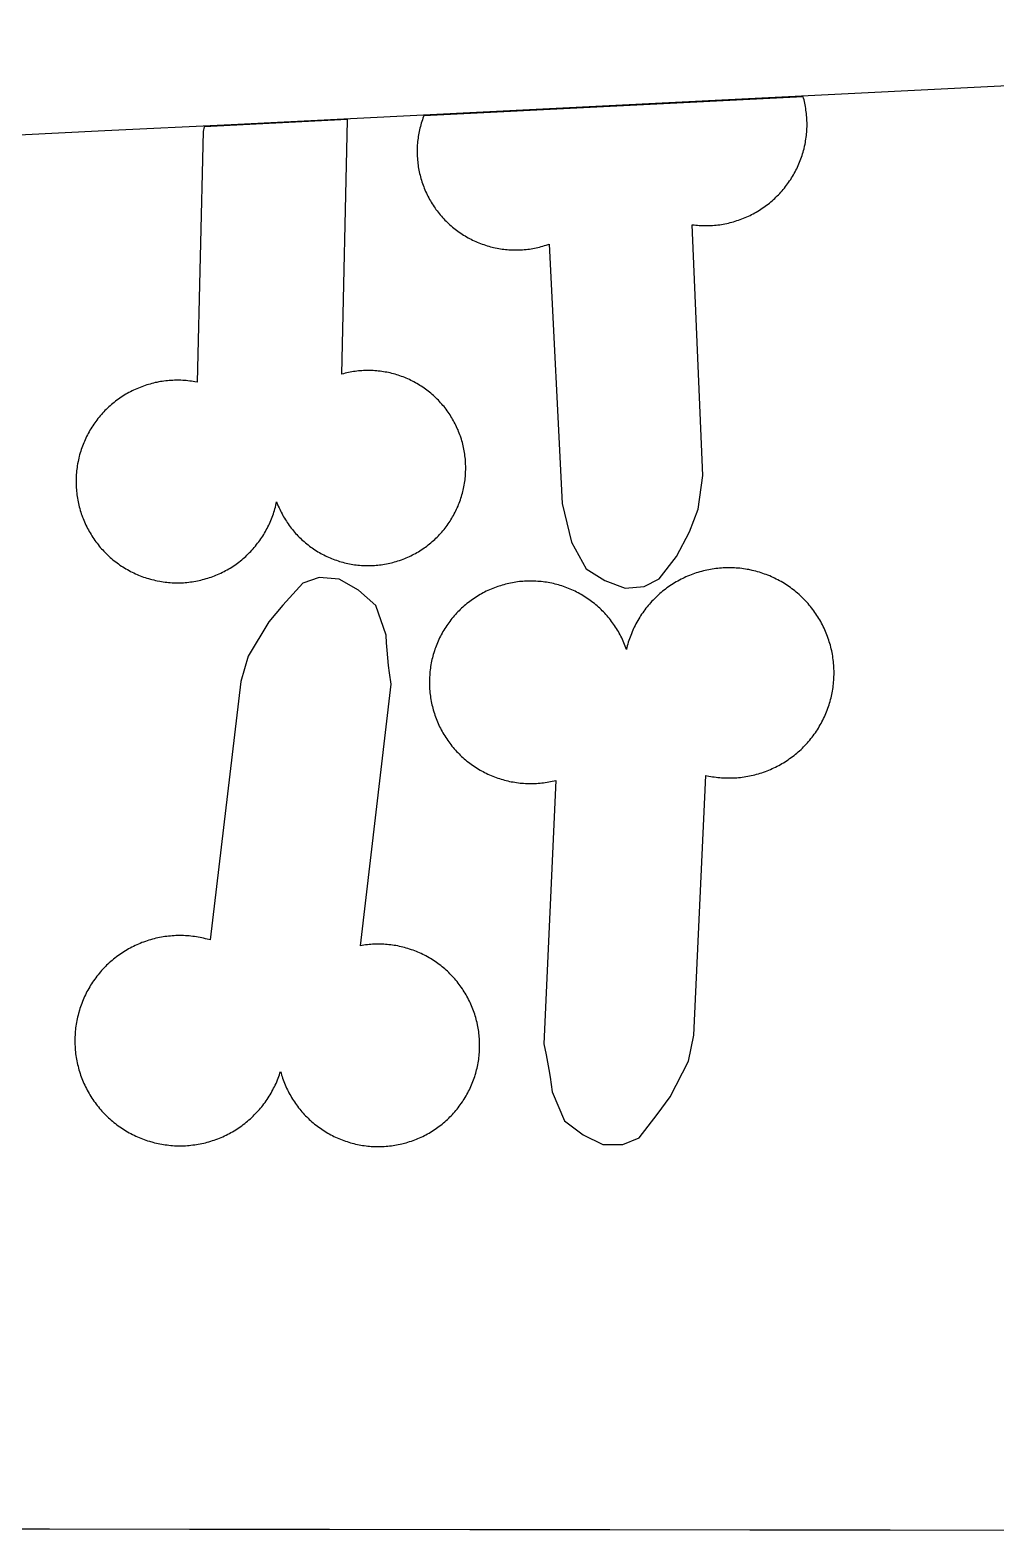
# Model space of a CAD drawing. Extents: x -246 to 246, y -104 to 199.
# Drawn here: x -221.36 to -209.12, y 159.2 to 178.22 of the extents above; entities that cross this region are included whole.
import ezdxf

# ---------------------------------------------------------------- set-up
doc = ezdxf.new("R2010")
doc.units = 0
doc.layers.add('Add_Red', color=1, linetype='Continuous')
doc.layers.add('Outline_Red', color=1, linetype='Continuous')

msp = doc.modelspace()

# ---------------------------------------------------------------- linework, layer by layer
at = {"layer": 'Add_Red'}
for points in [[(-213.576, 171.164), (-213.387, 171.264), (-213.167, 171.544), (-213, 171.86), (-212.891, 172.148), (-212.833, 172.572), (-212.966, 175.752), (-212.944, 175.749), (-212.922, 175.747), (-212.899, 175.745), (-212.877, 175.743), (-212.855, 175.742), (-212.832, 175.741), (-212.798, 175.741), (-212.775, 175.741), (-212.753, 175.742), (-212.73, 175.743), (-212.708, 175.744), (-212.686, 175.746), (-212.663, 175.748), (-212.641, 175.75), (-212.619, 175.753), (-212.597, 175.757), (-212.574, 175.76), (-212.552, 175.764), (-212.53, 175.769), (-212.508, 175.774), (-212.487, 175.779), (-212.465, 175.785), (-212.443, 175.791), (-212.422, 175.797), (-212.4, 175.804), (-212.379, 175.811), (-212.358, 175.818), (-212.337, 175.826), (-212.316, 175.834), (-212.295, 175.843), (-212.275, 175.852), (-212.254, 175.861), (-212.234, 175.871), (-212.214, 175.881), (-212.194, 175.891), (-212.174, 175.902), (-212.155, 175.913), (-212.135, 175.924), (-212.116, 175.936), (-212.097, 175.948), (-212.079, 175.961), (-212.06, 175.973), (-212.042, 175.986), (-212.024, 176), (-212.006, 176.013), (-211.989, 176.027), (-211.971, 176.042), (-211.954, 176.056), (-211.937, 176.071), (-211.921, 176.086), (-211.905, 176.102), (-211.889, 176.117), (-211.873, 176.133), (-211.857, 176.15), (-211.842, 176.166), (-211.827, 176.183), (-211.813, 176.2), (-211.799, 176.217), (-211.785, 176.235), (-211.771, 176.253), (-211.758, 176.271), (-211.745, 176.289), (-211.732, 176.308), (-211.719, 176.326), (-211.707, 176.345), (-211.696, 176.364), (-211.684, 176.384), (-211.673, 176.403), (-211.662, 176.423), (-211.652, 176.443), (-211.642, 176.463), (-211.632, 176.483), (-211.623, 176.504), (-211.614, 176.524), (-211.606, 176.545), (-211.597, 176.566), (-211.59, 176.587), (-211.582, 176.608), (-211.575, 176.629), (-211.568, 176.651), (-211.562, 176.672), (-211.556, 176.694), (-211.55, 176.715), (-211.542, 176.75), (-211.537, 176.772), (-211.533, 176.794), (-211.529, 176.817), (-211.526, 176.839), (-211.523, 176.861), (-211.52, 176.883), (-211.518, 176.906), (-211.516, 176.928), (-211.514, 176.95), (-211.513, 176.973), (-211.512, 176.995), (-211.512, 177.026), (-211.512, 177.049), (-211.513, 177.071), (-211.514, 177.094), (-211.515, 177.116), (-211.517, 177.139), (-211.519, 177.161), (-211.522, 177.183), (-211.525, 177.205), (-211.528, 177.228), (-211.532, 177.25), (-211.536, 177.272), (-211.54, 177.294), (-211.545, 177.316), (-211.55, 177.337), (-211.556, 177.359), (-211.56, 177.374), (-216.37, 177.134), (-216.373, 177.124), (-216.381, 177.103), (-216.388, 177.083), (-216.395, 177.062), (-216.401, 177.041), (-216.407, 177.02), (-216.413, 176.999), (-216.419, 176.978), (-216.424, 176.957), (-216.428, 176.936), (-216.432, 176.914), (-216.436, 176.893), (-216.44, 176.871), (-216.443, 176.85), (-216.446, 176.828), (-216.448, 176.806), (-216.45, 176.785), (-216.452, 176.763), (-216.453, 176.741), (-216.454, 176.719), (-216.454, 176.682), (-216.454, 176.66), (-216.453, 176.638), (-216.453, 176.616), (-216.451, 176.595), (-216.449, 176.573), (-216.447, 176.551), (-216.445, 176.529), (-216.442, 176.508), (-216.439, 176.486), (-216.435, 176.465), (-216.431, 176.443), (-216.427, 176.422), (-216.422, 176.401), (-216.417, 176.379), (-216.412, 176.358), (-216.406, 176.337), (-216.4, 176.316), (-216.393, 176.296), (-216.386, 176.275), (-216.379, 176.254), (-216.371, 176.234), (-216.363, 176.214), (-216.355, 176.193), (-216.346, 176.173), (-216.337, 176.154), (-216.327, 176.132), (-216.317, 176.113), (-216.307, 176.093), (-216.297, 176.074), (-216.286, 176.055), (-216.275, 176.037), (-216.263, 176.018), (-216.252, 176), (-216.24, 175.981), (-216.227, 175.963), (-216.215, 175.946), (-216.202, 175.928), (-216.188, 175.911), (-216.175, 175.894), (-216.161, 175.877), (-216.147, 175.861), (-216.132, 175.844), (-216.117, 175.828), (-216.102, 175.812), (-216.087, 175.797), (-216.071, 175.782), (-216.056, 175.767), (-216.039, 175.752), (-216.023, 175.737), (-216.006, 175.723), (-215.99, 175.709), (-215.973, 175.696), (-215.955, 175.683), (-215.938, 175.67), (-215.92, 175.657), (-215.902, 175.645), (-215.884, 175.633), (-215.865, 175.621), (-215.847, 175.61), (-215.828, 175.599), (-215.809, 175.588), (-215.79, 175.578), (-215.77, 175.568), (-215.751, 175.558), (-215.731, 175.548), (-215.711, 175.539), (-215.691, 175.531), (-215.671, 175.522), (-215.651, 175.515), (-215.63, 175.507), (-215.61, 175.5), (-215.589, 175.493), (-215.568, 175.486), (-215.547, 175.48), (-215.526, 175.474), (-215.505, 175.469), (-215.484, 175.464), (-215.463, 175.459), (-215.441, 175.455), (-215.42, 175.451), (-215.398, 175.447), (-215.377, 175.444), (-215.355, 175.441), (-215.333, 175.439), (-215.312, 175.437), (-215.29, 175.435), (-215.268, 175.434), (-215.246, 175.433), (-215.205, 175.432), (-215.183, 175.432), (-215.161, 175.433), (-215.139, 175.434), (-215.118, 175.435), (-215.096, 175.437), (-215.074, 175.439), (-215.052, 175.442), (-215.031, 175.444), (-215.009, 175.448), (-214.988, 175.451), (-214.966, 175.455), (-214.945, 175.459), (-214.924, 175.464), (-214.902, 175.469), (-214.881, 175.475), (-214.86, 175.481), (-214.839, 175.487), (-214.819, 175.493), (-214.78, 175.507), (-214.78, 175.507), (-214.616, 172.217), (-214.497, 171.728), (-214.312, 171.39), (-214.073, 171.24), (-213.819, 171.145), (-213.576, 171.164)], [(-219.462, 171.213), (-219.439, 171.213), (-219.417, 171.214), (-219.394, 171.216), (-219.372, 171.218), (-219.35, 171.22), (-219.328, 171.223), (-219.305, 171.226), (-219.283, 171.229), (-219.261, 171.233), (-219.239, 171.238), (-219.217, 171.242), (-219.195, 171.247), (-219.174, 171.253), (-219.152, 171.258), (-219.13, 171.265), (-219.109, 171.271), (-219.088, 171.278), (-219.066, 171.285), (-219.045, 171.293), (-219.024, 171.301), (-219.004, 171.309), (-218.983, 171.318), (-218.962, 171.327), (-218.942, 171.336), (-218.922, 171.346), (-218.902, 171.356), (-218.882, 171.367), (-218.863, 171.378), (-218.843, 171.389), (-218.824, 171.4), (-218.805, 171.412), (-218.786, 171.424), (-218.767, 171.437), (-218.749, 171.45), (-218.731, 171.463), (-218.713, 171.476), (-218.695, 171.49), (-218.678, 171.504), (-218.661, 171.519), (-218.644, 171.533), (-218.627, 171.548), (-218.611, 171.564), (-218.595, 171.579), (-218.579, 171.595), (-218.563, 171.611), (-218.548, 171.627), (-218.533, 171.644), (-218.518, 171.661), (-218.504, 171.678), (-218.489, 171.696), (-218.476, 171.713), (-218.462, 171.731), (-218.449, 171.749), (-218.436, 171.768), (-218.423, 171.786), (-218.411, 171.805), (-218.399, 171.824), (-218.388, 171.843), (-218.377, 171.862), (-218.366, 171.882), (-218.355, 171.902), (-218.345, 171.922), (-218.335, 171.942), (-218.325, 171.962), (-218.316, 171.983), (-218.308, 172.003), (-218.299, 172.024), (-218.291, 172.045), (-218.283, 172.066), (-218.276, 172.087), (-218.269, 172.108), (-218.263, 172.13), (-218.256, 172.151), (-218.25, 172.173), (-218.245, 172.195), (-218.24, 172.217), (-218.235, 172.239), (-218.222, 172.204), (-218.214, 172.184), (-218.205, 172.164), (-218.196, 172.144), (-218.187, 172.125), (-218.177, 172.106), (-218.167, 172.086), (-218.157, 172.067), (-218.146, 172.049), (-218.135, 172.03), (-218.124, 172.012), (-218.112, 171.993), (-218.1, 171.975), (-218.088, 171.958), (-218.076, 171.94), (-218.063, 171.923), (-218.05, 171.906), (-218.036, 171.889), (-218.022, 171.872), (-218.008, 171.856), (-217.994, 171.839), (-217.98, 171.824), (-217.965, 171.808), (-217.95, 171.793), (-217.934, 171.777), (-217.918, 171.763), (-217.903, 171.748), (-217.886, 171.734), (-217.87, 171.72), (-217.853, 171.706), (-217.836, 171.692), (-217.819, 171.679), (-217.802, 171.666), (-217.784, 171.654), (-217.767, 171.642), (-217.749, 171.63), (-217.73, 171.618), (-217.712, 171.607), (-217.693, 171.596), (-217.675, 171.585), (-217.656, 171.575), (-217.636, 171.565), (-217.617, 171.555), (-217.598, 171.546), (-217.578, 171.537), (-217.558, 171.529), (-217.538, 171.52), (-217.518, 171.512), (-217.498, 171.505), (-217.478, 171.498), (-217.457, 171.491), (-217.437, 171.484), (-217.416, 171.478), (-217.395, 171.472), (-217.374, 171.467), (-217.353, 171.462), (-217.332, 171.457), (-217.311, 171.453), (-217.29, 171.449), (-217.268, 171.445), (-217.247, 171.442), (-217.226, 171.439), (-217.204, 171.437), (-217.183, 171.435), (-217.161, 171.433), (-217.14, 171.432), (-217.118, 171.431), (-217.096, 171.43), (-217.075, 171.43), (-217.037, 171.431), (-217.016, 171.432), (-216.994, 171.433), (-216.973, 171.434), (-216.951, 171.436), (-216.93, 171.439), (-216.908, 171.441), (-216.887, 171.445), (-216.866, 171.448), (-216.844, 171.452), (-216.823, 171.456), (-216.802, 171.461), (-216.781, 171.466), (-216.76, 171.471), (-216.739, 171.477), (-216.719, 171.483), (-216.698, 171.489), (-216.677, 171.496), (-216.652, 171.505), (-216.632, 171.512), (-216.611, 171.52), (-216.591, 171.529), (-216.572, 171.537), (-216.552, 171.546), (-216.533, 171.555), (-216.513, 171.565), (-216.494, 171.575), (-216.475, 171.585), (-216.456, 171.596), (-216.438, 171.607), (-216.419, 171.618), (-216.401, 171.63), (-216.383, 171.642), (-216.365, 171.654), (-216.348, 171.666), (-216.33, 171.679), (-216.313, 171.692), (-216.296, 171.706), (-216.28, 171.72), (-216.263, 171.734), (-216.247, 171.748), (-216.231, 171.763), (-216.215, 171.777), (-216.2, 171.793), (-216.185, 171.808), (-216.17, 171.824), (-216.156, 171.839), (-216.141, 171.856), (-216.127, 171.872), (-216.113, 171.889), (-216.1, 171.906), (-216.087, 171.923), (-216.074, 171.94), (-216.061, 171.958), (-216.049, 171.975), (-216.037, 171.993), (-216.026, 172.012), (-216.014, 172.03), (-216.004, 172.049), (-215.993, 172.067), (-215.983, 172.086), (-215.973, 172.106), (-215.963, 172.125), (-215.954, 172.144), (-215.945, 172.164), (-215.936, 172.184), (-215.928, 172.204), (-215.92, 172.224), (-215.912, 172.244), (-215.905, 172.264), (-215.898, 172.285), (-215.892, 172.306), (-215.886, 172.326), (-215.88, 172.347), (-215.875, 172.368), (-215.869, 172.389), (-215.865, 172.41), (-215.86, 172.431), (-215.857, 172.452), (-215.853, 172.474), (-215.85, 172.495), (-215.847, 172.516), (-215.845, 172.538), (-215.842, 172.559), (-215.841, 172.581), (-215.839, 172.602), (-215.839, 172.624), (-215.838, 172.646), (-215.838, 172.667), (-215.838, 172.693), (-215.839, 172.715), (-215.84, 172.736), (-215.841, 172.758), (-215.843, 172.779), (-215.845, 172.801), (-215.848, 172.822), (-215.85, 172.844), (-215.854, 172.865), (-215.857, 172.886), (-215.861, 172.907), (-215.866, 172.929), (-215.87, 172.95), (-215.876, 172.971), (-215.881, 172.991), (-215.887, 173.012), (-215.893, 173.033), (-215.905, 173.07), (-215.912, 173.09), (-215.92, 173.111), (-215.928, 173.131), (-215.936, 173.151), (-215.945, 173.17), (-215.954, 173.19), (-215.963, 173.209), (-215.973, 173.229), (-215.983, 173.248), (-215.993, 173.267), (-216.004, 173.286), (-216.014, 173.304), (-216.026, 173.323), (-216.037, 173.341), (-216.049, 173.359), (-216.061, 173.377), (-216.074, 173.394), (-216.087, 173.412), (-216.1, 173.429), (-216.113, 173.446), (-216.127, 173.462), (-216.141, 173.479), (-216.156, 173.495), (-216.17, 173.511), (-216.185, 173.527), (-216.2, 173.542), (-216.215, 173.557), (-216.231, 173.572), (-216.247, 173.587), (-216.263, 173.601), (-216.28, 173.615), (-216.296, 173.629), (-216.313, 173.642), (-216.33, 173.655), (-216.348, 173.668), (-216.365, 173.681), (-216.383, 173.693), (-216.401, 173.705), (-216.419, 173.716), (-216.438, 173.728), (-216.456, 173.739), (-216.475, 173.749), (-216.494, 173.759), (-216.513, 173.769), (-216.533, 173.779), (-216.552, 173.788), (-216.572, 173.797), (-216.591, 173.806), (-216.611, 173.814), (-216.632, 173.822), (-216.652, 173.83), (-216.672, 173.837), (-216.693, 173.844), (-216.713, 173.85), (-216.734, 173.856), (-216.755, 173.862), (-216.776, 173.868), (-216.797, 173.873), (-216.818, 173.877), (-216.839, 173.882), (-216.86, 173.885), (-216.881, 173.889), (-216.903, 173.892), (-216.924, 173.895), (-216.946, 173.897), (-216.967, 173.9), (-216.989, 173.901), (-217.01, 173.903), (-217.032, 173.903), (-217.053, 173.904), (-217.075, 173.904), (-217.111, 173.904), (-217.132, 173.903), (-217.154, 173.902), (-217.175, 173.9), (-217.197, 173.898), (-217.218, 173.896), (-217.24, 173.893), (-217.261, 173.89), (-217.282, 173.887), (-217.304, 173.883), (-217.325, 173.879), (-217.346, 173.874), (-217.367, 173.869), (-217.388, 173.864), (-217.409, 173.858), (-217.336, 177.077), (-217.338, 177.085), (-219.154, 176.994), (-219.165, 176.934), (-219.241, 173.756), (-219.27, 173.761), (-219.292, 173.765), (-219.315, 173.768), (-219.337, 173.771), (-219.359, 173.774), (-219.381, 173.776), (-219.404, 173.778), (-219.426, 173.779), (-219.449, 173.78), (-219.471, 173.78), (-219.493, 173.781), (-219.529, 173.78), (-219.552, 173.779), (-219.574, 173.778), (-219.596, 173.777), (-219.619, 173.775), (-219.641, 173.772), (-219.663, 173.769), (-219.685, 173.766), (-219.708, 173.763), (-219.73, 173.759), (-219.752, 173.754), (-219.773, 173.75), (-219.795, 173.745), (-219.817, 173.739), (-219.839, 173.733), (-219.86, 173.727), (-219.882, 173.721), (-219.903, 173.714), (-219.924, 173.706), (-219.945, 173.699), (-219.966, 173.69), (-219.987, 173.682), (-220.007, 173.673), (-220.028, 173.664), (-220.048, 173.655), (-220.068, 173.645), (-220.088, 173.635), (-220.108, 173.624), (-220.128, 173.613), (-220.147, 173.602), (-220.166, 173.59), (-220.185, 173.578), (-220.204, 173.566), (-220.223, 173.554), (-220.241, 173.541), (-220.259, 173.527), (-220.277, 173.514), (-220.295, 173.5), (-220.312, 173.486), (-220.329, 173.472), (-220.346, 173.457), (-220.363, 173.442), (-220.379, 173.426), (-220.395, 173.411), (-220.411, 173.395), (-220.426, 173.379), (-220.442, 173.362), (-220.457, 173.346), (-220.471, 173.329), (-220.486, 173.312), (-220.5, 173.294), (-220.514, 173.276), (-220.527, 173.259), (-220.54, 173.24), (-220.553, 173.222), (-220.566, 173.203), (-220.578, 173.185), (-220.59, 173.166), (-220.601, 173.146), (-220.612, 173.127), (-220.623, 173.107), (-220.634, 173.087), (-220.644, 173.067), (-220.653, 173.047), (-220.663, 173.027), (-220.672, 173.006), (-220.681, 172.986), (-220.689, 172.965), (-220.697, 172.944), (-220.705, 172.923), (-220.712, 172.902), (-220.719, 172.88), (-220.725, 172.859), (-220.732, 172.837), (-220.737, 172.816), (-220.743, 172.794), (-220.748, 172.772), (-220.752, 172.75), (-220.758, 172.719), (-220.762, 172.697), (-220.765, 172.675), (-220.768, 172.653), (-220.771, 172.631), (-220.773, 172.608), (-220.775, 172.586), (-220.776, 172.564), (-220.777, 172.541), (-220.777, 172.519), (-220.778, 172.496), (-220.777, 172.463), (-220.776, 172.44), (-220.775, 172.418), (-220.774, 172.395), (-220.772, 172.373), (-220.769, 172.351), (-220.767, 172.329), (-220.764, 172.306), (-220.76, 172.284), (-220.756, 172.262), (-220.752, 172.24), (-220.747, 172.218), (-220.742, 172.196), (-220.737, 172.175), (-220.731, 172.153), (-220.725, 172.131), (-220.718, 172.11), (-220.711, 172.089), (-220.704, 172.068), (-220.696, 172.046), (-220.688, 172.026), (-220.68, 172.005), (-220.671, 171.984), (-220.662, 171.964), (-220.652, 171.943), (-220.643, 171.923), (-220.632, 171.903), (-220.622, 171.883), (-220.611, 171.864), (-220.6, 171.844), (-220.588, 171.825), (-220.576, 171.806), (-220.564, 171.787), (-220.552, 171.769), (-220.539, 171.75), (-220.526, 171.732), (-220.512, 171.714), (-220.498, 171.697), (-220.484, 171.679), (-220.47, 171.662), (-220.455, 171.645), (-220.44, 171.629), (-220.425, 171.612), (-220.409, 171.596), (-220.393, 171.58), (-220.377, 171.565), (-220.361, 171.549), (-220.344, 171.534), (-220.327, 171.52), (-220.31, 171.505), (-220.293, 171.491), (-220.275, 171.477), (-220.257, 171.464), (-220.239, 171.451), (-220.221, 171.438), (-220.202, 171.425), (-220.183, 171.413), (-220.164, 171.401), (-220.145, 171.39), (-220.126, 171.379), (-220.106, 171.368), (-220.086, 171.357), (-220.066, 171.347), (-220.046, 171.337), (-220.026, 171.328), (-220.005, 171.319), (-219.985, 171.31), (-219.964, 171.301), (-219.943, 171.293), (-219.922, 171.286), (-219.901, 171.278), (-219.879, 171.272), (-219.858, 171.265), (-219.836, 171.259), (-219.815, 171.253), (-219.793, 171.248), (-219.771, 171.243), (-219.749, 171.238), (-219.716, 171.232), (-219.694, 171.228), (-219.672, 171.225), (-219.65, 171.222), (-219.628, 171.219), (-219.605, 171.217), (-219.583, 171.215), (-219.561, 171.214), (-219.538, 171.213), (-219.516, 171.212), (-219.493, 171.212), (-219.462, 171.213)], [(-213.641, 164.175), (-213.411, 164.47), (-213.246, 164.695), (-213.016, 165.146), (-212.948, 165.475), (-212.793, 168.77), (-212.756, 168.762), (-212.733, 168.758), (-212.71, 168.754), (-212.687, 168.751), (-212.664, 168.748), (-212.641, 168.745), (-212.618, 168.743), (-212.595, 168.741), (-212.572, 168.74), (-212.548, 168.739), (-212.525, 168.738), (-212.502, 168.738), (-212.472, 168.738), (-212.449, 168.739), (-212.426, 168.74), (-212.402, 168.741), (-212.379, 168.743), (-212.356, 168.746), (-212.333, 168.748), (-212.31, 168.752), (-212.287, 168.755), (-212.264, 168.759), (-212.241, 168.763), (-212.218, 168.768), (-212.196, 168.773), (-212.173, 168.779), (-212.151, 168.785), (-212.128, 168.791), (-212.106, 168.798), (-212.084, 168.805), (-212.062, 168.812), (-212.04, 168.82), (-212.018, 168.829), (-211.997, 168.837), (-211.975, 168.846), (-211.954, 168.856), (-211.933, 168.865), (-211.912, 168.875), (-211.891, 168.886), (-211.87, 168.897), (-211.85, 168.908), (-211.83, 168.92), (-211.81, 168.931), (-211.79, 168.944), (-211.771, 168.956), (-211.751, 168.969), (-211.732, 168.983), (-211.713, 168.996), (-211.695, 169.01), (-211.676, 169.024), (-211.658, 169.039), (-211.64, 169.054), (-211.623, 169.069), (-211.605, 169.084), (-211.588, 169.1), (-211.571, 169.116), (-211.555, 169.133), (-211.539, 169.149), (-211.523, 169.166), (-211.507, 169.184), (-211.492, 169.201), (-211.477, 169.219), (-211.462, 169.237), (-211.448, 169.255), (-211.434, 169.274), (-211.42, 169.292), (-211.406, 169.311), (-211.393, 169.331), (-211.381, 169.35), (-211.368, 169.37), (-211.356, 169.39), (-211.344, 169.41), (-211.333, 169.43), (-211.322, 169.451), (-211.311, 169.471), (-211.301, 169.492), (-211.291, 169.513), (-211.282, 169.534), (-211.273, 169.556), (-211.264, 169.577), (-211.255, 169.599), (-211.247, 169.621), (-211.24, 169.643), (-211.232, 169.665), (-211.226, 169.687), (-211.219, 169.709), (-211.213, 169.732), (-211.207, 169.754), (-211.202, 169.777), (-211.194, 169.816), (-211.189, 169.839), (-211.186, 169.862), (-211.182, 169.885), (-211.179, 169.908), (-211.176, 169.931), (-211.174, 169.954), (-211.172, 169.977), (-211.171, 170.001), (-211.17, 170.024), (-211.169, 170.047), (-211.169, 170.07), (-211.169, 170.098), (-211.17, 170.121), (-211.171, 170.145), (-211.173, 170.168), (-211.175, 170.191), (-211.177, 170.214), (-211.18, 170.237), (-211.183, 170.26), (-211.186, 170.283), (-211.19, 170.306), (-211.195, 170.329), (-211.199, 170.352), (-211.204, 170.374), (-211.21, 170.397), (-211.216, 170.42), (-211.222, 170.442), (-211.229, 170.464), (-211.236, 170.486), (-211.243, 170.508), (-211.251, 170.53), (-211.259, 170.552), (-211.268, 170.574), (-211.277, 170.595), (-211.286, 170.616), (-211.296, 170.638), (-211.306, 170.659), (-211.316, 170.679), (-211.327, 170.7), (-211.338, 170.72), (-211.35, 170.741), (-211.362, 170.761), (-211.374, 170.78), (-211.387, 170.8), (-211.399, 170.819), (-211.413, 170.838), (-211.426, 170.857), (-211.44, 170.876), (-211.454, 170.894), (-211.469, 170.912), (-211.484, 170.93), (-211.499, 170.948), (-211.514, 170.965), (-211.53, 170.982), (-211.546, 170.999), (-211.563, 171.016), (-211.579, 171.032), (-211.596, 171.048), (-211.613, 171.064), (-211.631, 171.079), (-211.649, 171.094), (-211.667, 171.109), (-211.685, 171.123), (-211.703, 171.137), (-211.722, 171.151), (-211.741, 171.165), (-211.76, 171.178), (-211.78, 171.19), (-211.799, 171.203), (-211.819, 171.215), (-211.839, 171.227), (-211.86, 171.238), (-211.88, 171.249), (-211.901, 171.26), (-211.922, 171.27), (-211.943, 171.28), (-211.964, 171.29), (-211.985, 171.299), (-212.007, 171.308), (-212.028, 171.316), (-212.05, 171.324), (-212.072, 171.332), (-212.094, 171.339), (-212.116, 171.346), (-212.139, 171.353), (-212.161, 171.359), (-212.184, 171.364), (-212.206, 171.37), (-212.248, 171.379), (-212.27, 171.383), (-212.293, 171.387), (-212.316, 171.39), (-212.339, 171.393), (-212.363, 171.396), (-212.386, 171.398), (-212.409, 171.4), (-212.432, 171.401), (-212.455, 171.402), (-212.479, 171.403), (-212.502, 171.403), (-212.527, 171.403), (-212.551, 171.402), (-212.574, 171.401), (-212.597, 171.4), (-212.62, 171.398), (-212.643, 171.395), (-212.667, 171.393), (-212.69, 171.39), (-212.713, 171.386), (-212.736, 171.382), (-212.758, 171.378), (-212.781, 171.373), (-212.804, 171.368), (-212.826, 171.363), (-212.849, 171.357), (-212.871, 171.351), (-212.894, 171.344), (-212.916, 171.337), (-212.938, 171.33), (-212.96, 171.322), (-212.982, 171.314), (-213.003, 171.305), (-213.025, 171.296), (-213.046, 171.287), (-213.067, 171.277), (-213.088, 171.267), (-213.109, 171.257), (-213.13, 171.246), (-213.15, 171.235), (-213.17, 171.223), (-213.19, 171.211), (-213.21, 171.199), (-213.23, 171.187), (-213.249, 171.174), (-213.268, 171.161), (-213.287, 171.147), (-213.306, 171.133), (-213.324, 171.119), (-213.342, 171.105), (-213.36, 171.09), (-213.378, 171.075), (-213.395, 171.059), (-213.412, 171.043), (-213.429, 171.027), (-213.446, 171.011), (-213.462, 170.994), (-213.478, 170.978), (-213.494, 170.96), (-213.509, 170.943), (-213.524, 170.925), (-213.539, 170.907), (-213.553, 170.889), (-213.568, 170.871), (-213.581, 170.852), (-213.595, 170.833), (-213.608, 170.814), (-213.621, 170.794), (-213.633, 170.775), (-213.645, 170.755), (-213.657, 170.735), (-213.669, 170.714), (-213.68, 170.694), (-213.69, 170.673), (-213.701, 170.652), (-213.711, 170.631), (-213.72, 170.61), (-213.729, 170.589), (-213.738, 170.567), (-213.747, 170.546), (-213.755, 170.524), (-213.763, 170.502), (-213.77, 170.48), (-213.777, 170.458), (-213.784, 170.435), (-213.79, 170.413), (-213.795, 170.391), (-213.801, 170.368), (-213.809, 170.39), (-213.817, 170.411), (-213.825, 170.432), (-213.833, 170.452), (-213.842, 170.473), (-213.852, 170.493), (-213.861, 170.514), (-213.871, 170.534), (-213.882, 170.554), (-213.892, 170.573), (-213.903, 170.593), (-213.915, 170.612), (-213.926, 170.631), (-213.938, 170.65), (-213.951, 170.669), (-213.963, 170.687), (-213.976, 170.705), (-213.99, 170.723), (-214.003, 170.741), (-214.017, 170.759), (-214.032, 170.776), (-214.046, 170.793), (-214.061, 170.81), (-214.076, 170.826), (-214.092, 170.843), (-214.107, 170.859), (-214.123, 170.874), (-214.139, 170.89), (-214.156, 170.905), (-214.173, 170.92), (-214.19, 170.934), (-214.207, 170.948), (-214.225, 170.962), (-214.242, 170.976), (-214.26, 170.989), (-214.279, 171.002), (-214.297, 171.015), (-214.316, 171.027), (-214.335, 171.04), (-214.354, 171.051), (-214.373, 171.063), (-214.393, 171.074), (-214.412, 171.084), (-214.432, 171.095), (-214.452, 171.105), (-214.472, 171.114), (-214.493, 171.124), (-214.513, 171.133), (-214.534, 171.141), (-214.555, 171.149), (-214.576, 171.157), (-214.597, 171.165), (-214.618, 171.172), (-214.64, 171.178), (-214.661, 171.185), (-214.683, 171.191), (-214.704, 171.196), (-214.726, 171.202), (-214.748, 171.207), (-214.77, 171.211), (-214.792, 171.215), (-214.814, 171.219), (-214.836, 171.222), (-214.858, 171.225), (-214.881, 171.228), (-214.903, 171.23), (-214.925, 171.231), (-214.948, 171.233), (-214.97, 171.234), (-214.993, 171.234), (-215.015, 171.235), (-215.047, 171.234), (-215.069, 171.233), (-215.091, 171.232), (-215.114, 171.231), (-215.136, 171.229), (-215.158, 171.227), (-215.181, 171.224), (-215.203, 171.221), (-215.225, 171.217), (-215.247, 171.213), (-215.269, 171.209), (-215.291, 171.205), (-215.313, 171.2), (-215.335, 171.194), (-215.356, 171.188), (-215.378, 171.182), (-215.399, 171.176), (-215.433, 171.165), (-215.454, 171.157), (-215.475, 171.149), (-215.496, 171.141), (-215.516, 171.133), (-215.537, 171.124), (-215.557, 171.114), (-215.578, 171.105), (-215.598, 171.095), (-215.618, 171.084), (-215.637, 171.074), (-215.657, 171.063), (-215.676, 171.051), (-215.695, 171.04), (-215.714, 171.027), (-215.733, 171.015), (-215.751, 171.002), (-215.769, 170.989), (-215.787, 170.976), (-215.805, 170.962), (-215.823, 170.948), (-215.84, 170.934), (-215.857, 170.92), (-215.874, 170.905), (-215.89, 170.89), (-215.907, 170.874), (-215.923, 170.859), (-215.938, 170.843), (-215.954, 170.826), (-215.969, 170.81), (-215.984, 170.793), (-215.998, 170.776), (-216.013, 170.759), (-216.026, 170.741), (-216.04, 170.723), (-216.053, 170.705), (-216.066, 170.687), (-216.079, 170.669), (-216.091, 170.65), (-216.104, 170.631), (-216.115, 170.612), (-216.127, 170.593), (-216.138, 170.573), (-216.148, 170.554), (-216.159, 170.534), (-216.169, 170.514), (-216.178, 170.493), (-216.188, 170.473), (-216.197, 170.452), (-216.205, 170.432), (-216.213, 170.411), (-216.221, 170.39), (-216.229, 170.369), (-216.236, 170.348), (-216.242, 170.326), (-216.249, 170.305), (-216.255, 170.283), (-216.26, 170.261), (-216.266, 170.24), (-216.271, 170.218), (-216.275, 170.196), (-216.279, 170.174), (-216.283, 170.152), (-216.286, 170.13), (-216.289, 170.107), (-216.292, 170.085), (-216.294, 170.063), (-216.295, 170.04), (-216.297, 170.018), (-216.298, 169.996), (-216.298, 169.973), (-216.299, 169.951), (-216.298, 169.909), (-216.297, 169.886), (-216.296, 169.864), (-216.294, 169.842), (-216.292, 169.819), (-216.289, 169.797), (-216.286, 169.775), (-216.283, 169.753), (-216.28, 169.731), (-216.276, 169.709), (-216.271, 169.687), (-216.266, 169.665), (-216.261, 169.643), (-216.256, 169.621), (-216.25, 169.6), (-216.242, 169.576), (-216.236, 169.554), (-216.229, 169.533), (-216.221, 169.512), (-216.213, 169.491), (-216.205, 169.47), (-216.197, 169.449), (-216.188, 169.429), (-216.178, 169.408), (-216.169, 169.388), (-216.159, 169.368), (-216.148, 169.348), (-216.138, 169.329), (-216.127, 169.309), (-216.115, 169.29), (-216.104, 169.271), (-216.091, 169.252), (-216.079, 169.233), (-216.066, 169.215), (-216.053, 169.196), (-216.04, 169.178), (-216.026, 169.161), (-216.013, 169.143), (-215.998, 169.126), (-215.984, 169.109), (-215.969, 169.092), (-215.954, 169.075), (-215.938, 169.059), (-215.923, 169.043), (-215.907, 169.028), (-215.89, 169.012), (-215.874, 168.997), (-215.857, 168.982), (-215.84, 168.968), (-215.823, 168.953), (-215.805, 168.939), (-215.787, 168.926), (-215.769, 168.912), (-215.751, 168.899), (-215.733, 168.887), (-215.714, 168.874), (-215.695, 168.862), (-215.676, 168.851), (-215.657, 168.839), (-215.637, 168.828), (-215.618, 168.818), (-215.598, 168.807), (-215.578, 168.797), (-215.557, 168.788), (-215.537, 168.778), (-215.516, 168.769), (-215.496, 168.761), (-215.475, 168.753), (-215.454, 168.745), (-215.433, 168.737), (-215.412, 168.73), (-215.39, 168.723), (-215.369, 168.717), (-215.347, 168.711), (-215.325, 168.705), (-215.304, 168.7), (-215.282, 168.695), (-215.26, 168.691), (-215.238, 168.687), (-215.216, 168.683), (-215.194, 168.68), (-215.171, 168.677), (-215.149, 168.674), (-215.127, 168.672), (-215.104, 168.67), (-215.082, 168.669), (-215.06, 168.668), (-215.037, 168.667), (-215.015, 168.667), (-214.985, 168.668), (-214.963, 168.668), (-214.94, 168.669), (-214.918, 168.671), (-214.895, 168.673), (-214.873, 168.675), (-214.851, 168.678), (-214.829, 168.681), (-214.807, 168.684), (-214.785, 168.688), (-214.763, 168.692), (-214.741, 168.697), (-214.719, 168.702), (-214.697, 168.707), (-214.849, 165.369), (-214.819, 165.229), (-214.8, 165.135), (-214.784, 165.041), (-214.769, 164.946), (-214.755, 164.852), (-214.744, 164.757), (-214.584, 164.39), (-214.351, 164.214), (-214.098, 164.092), (-213.845, 164.089), (-213.641, 164.175)], [(-216.915, 164.064), (-216.893, 164.065), (-216.87, 164.066), (-216.848, 164.068), (-216.826, 164.07), (-216.803, 164.072), (-216.781, 164.075), (-216.759, 164.078), (-216.737, 164.081), (-216.715, 164.085), (-216.693, 164.089), (-216.671, 164.094), (-216.649, 164.099), (-216.613, 164.108), (-216.591, 164.114), (-216.57, 164.12), (-216.549, 164.127), (-216.527, 164.134), (-216.506, 164.141), (-216.485, 164.149), (-216.464, 164.158), (-216.444, 164.166), (-216.423, 164.175), (-216.403, 164.184), (-216.382, 164.194), (-216.362, 164.204), (-216.343, 164.214), (-216.323, 164.225), (-216.303, 164.236), (-216.284, 164.247), (-216.265, 164.259), (-216.246, 164.271), (-216.227, 164.284), (-216.209, 164.296), (-216.191, 164.309), (-216.173, 164.323), (-216.155, 164.336), (-216.137, 164.35), (-216.12, 164.364), (-216.103, 164.379), (-216.086, 164.394), (-216.07, 164.409), (-216.053, 164.424), (-216.038, 164.44), (-216.022, 164.456), (-216.006, 164.472), (-215.991, 164.489), (-215.976, 164.506), (-215.962, 164.523), (-215.948, 164.54), (-215.934, 164.557), (-215.92, 164.575), (-215.907, 164.593), (-215.894, 164.611), (-215.881, 164.63), (-215.869, 164.649), (-215.857, 164.667), (-215.845, 164.687), (-215.834, 164.706), (-215.822, 164.725), (-215.812, 164.745), (-215.801, 164.765), (-215.791, 164.785), (-215.782, 164.805), (-215.773, 164.826), (-215.764, 164.846), (-215.755, 164.867), (-215.747, 164.888), (-215.739, 164.909), (-215.731, 164.93), (-215.724, 164.951), (-215.718, 164.972), (-215.711, 164.994), (-215.705, 165.015), (-215.7, 165.037), (-215.694, 165.059), (-215.69, 165.081), (-215.685, 165.103), (-215.681, 165.125), (-215.677, 165.147), (-215.674, 165.169), (-215.671, 165.191), (-215.669, 165.214), (-215.666, 165.236), (-215.665, 165.258), (-215.663, 165.281), (-215.662, 165.303), (-215.662, 165.325), (-215.662, 165.348), (-215.662, 165.388), (-215.663, 165.41), (-215.664, 165.433), (-215.666, 165.455), (-215.668, 165.477), (-215.671, 165.5), (-215.673, 165.522), (-215.677, 165.544), (-215.68, 165.566), (-215.684, 165.588), (-215.689, 165.61), (-215.694, 165.636), (-215.7, 165.658), (-215.705, 165.68), (-215.711, 165.702), (-215.718, 165.723), (-215.724, 165.744), (-215.731, 165.766), (-215.739, 165.787), (-215.747, 165.808), (-215.755, 165.829), (-215.764, 165.849), (-215.773, 165.87), (-215.782, 165.89), (-215.791, 165.91), (-215.801, 165.93), (-215.812, 165.95), (-215.822, 165.97), (-215.834, 165.99), (-215.845, 166.009), (-215.857, 166.028), (-215.869, 166.047), (-215.881, 166.066), (-215.894, 166.084), (-215.907, 166.102), (-215.92, 166.12), (-215.934, 166.138), (-215.948, 166.156), (-215.962, 166.173), (-215.976, 166.19), (-215.991, 166.207), (-216.006, 166.223), (-216.022, 166.239), (-216.038, 166.255), (-216.053, 166.271), (-216.07, 166.287), (-216.086, 166.302), (-216.103, 166.316), (-216.12, 166.331), (-216.137, 166.345), (-216.155, 166.359), (-216.173, 166.373), (-216.191, 166.386), (-216.209, 166.399), (-216.227, 166.412), (-216.246, 166.424), (-216.265, 166.436), (-216.284, 166.448), (-216.303, 166.459), (-216.323, 166.47), (-216.343, 166.481), (-216.362, 166.491), (-216.382, 166.501), (-216.403, 166.511), (-216.423, 166.52), (-216.444, 166.529), (-216.464, 166.538), (-216.485, 166.546), (-216.506, 166.554), (-216.527, 166.561), (-216.549, 166.569), (-216.57, 166.575), (-216.591, 166.582), (-216.613, 166.588), (-216.635, 166.593), (-216.656, 166.598), (-216.678, 166.603), (-216.7, 166.608), (-216.722, 166.612), (-216.744, 166.616), (-216.767, 166.619), (-216.789, 166.622), (-216.811, 166.624), (-216.833, 166.626), (-216.856, 166.628), (-216.878, 166.63), (-216.9, 166.631), (-216.923, 166.631), (-216.945, 166.631), (-216.973, 166.631), (-216.996, 166.63), (-217.018, 166.629), (-217.041, 166.628), (-217.063, 166.626), (-217.085, 166.624), (-217.107, 166.621), (-217.13, 166.618), (-217.152, 166.615), (-217.174, 166.611), (-216.785, 169.929), (-216.805, 170.071), (-216.817, 170.166), (-216.827, 170.262), (-216.835, 170.357), (-216.841, 170.453), (-216.846, 170.548), (-216.979, 170.925), (-217.199, 171.118), (-217.443, 171.257), (-217.695, 171.278), (-217.905, 171.207), (-218.155, 170.929), (-218.335, 170.716), (-218.597, 170.282), (-218.689, 169.959), (-219.077, 166.684), (-219.115, 166.694), (-219.138, 166.7), (-219.161, 166.706), (-219.183, 166.711), (-219.206, 166.715), (-219.229, 166.72), (-219.252, 166.723), (-219.275, 166.727), (-219.298, 166.73), (-219.321, 166.733), (-219.344, 166.735), (-219.367, 166.737), (-219.391, 166.738), (-219.414, 166.739), (-219.437, 166.74), (-219.46, 166.74), (-219.488, 166.74), (-219.512, 166.739), (-219.535, 166.738), (-219.558, 166.736), (-219.581, 166.734), (-219.604, 166.732), (-219.627, 166.729), (-219.651, 166.726), (-219.674, 166.723), (-219.696, 166.719), (-219.719, 166.715), (-219.742, 166.71), (-219.765, 166.705), (-219.787, 166.699), (-219.81, 166.693), (-219.832, 166.687), (-219.855, 166.68), (-219.877, 166.673), (-219.899, 166.666), (-219.921, 166.658), (-219.942, 166.65), (-219.964, 166.641), (-219.985, 166.632), (-220.007, 166.623), (-220.028, 166.613), (-220.049, 166.603), (-220.07, 166.593), (-220.09, 166.582), (-220.111, 166.571), (-220.131, 166.559), (-220.151, 166.547), (-220.171, 166.535), (-220.19, 166.522), (-220.21, 166.509), (-220.229, 166.496), (-220.248, 166.483), (-220.266, 166.469), (-220.285, 166.454), (-220.303, 166.44), (-220.321, 166.425), (-220.338, 166.41), (-220.356, 166.394), (-220.373, 166.379), (-220.39, 166.363), (-220.406, 166.346), (-220.422, 166.33), (-220.438, 166.313), (-220.454, 166.295), (-220.469, 166.278), (-220.484, 166.26), (-220.499, 166.242), (-220.513, 166.224), (-220.528, 166.206), (-220.541, 166.187), (-220.555, 166.168), (-220.568, 166.149), (-220.581, 166.129), (-220.593, 166.109), (-220.605, 166.09), (-220.617, 166.07), (-220.628, 166.049), (-220.639, 166.029), (-220.65, 166.008), (-220.66, 165.987), (-220.67, 165.966), (-220.68, 165.945), (-220.689, 165.924), (-220.698, 165.902), (-220.706, 165.88), (-220.714, 165.859), (-220.722, 165.837), (-220.729, 165.815), (-220.736, 165.792), (-220.748, 165.752), (-220.753, 165.73), (-220.759, 165.707), (-220.764, 165.684), (-220.769, 165.662), (-220.773, 165.639), (-220.777, 165.616), (-220.78, 165.593), (-220.783, 165.57), (-220.786, 165.547), (-220.788, 165.523), (-220.79, 165.5), (-220.791, 165.477), (-220.792, 165.454), (-220.793, 165.431), (-220.793, 165.407), (-220.793, 165.381), (-220.792, 165.358), (-220.791, 165.335), (-220.79, 165.312), (-220.788, 165.289), (-220.785, 165.265), (-220.783, 165.242), (-220.78, 165.219), (-220.776, 165.196), (-220.772, 165.173), (-220.768, 165.15), (-220.763, 165.128), (-220.758, 165.105), (-220.753, 165.082), (-220.747, 165.06), (-220.741, 165.037), (-220.734, 165.015), (-220.727, 164.993), (-220.72, 164.971), (-220.712, 164.949), (-220.704, 164.927), (-220.695, 164.906), (-220.686, 164.884), (-220.677, 164.863), (-220.667, 164.842), (-220.657, 164.821), (-220.647, 164.8), (-220.636, 164.779), (-220.625, 164.759), (-220.613, 164.739), (-220.601, 164.719), (-220.589, 164.699), (-220.577, 164.679), (-220.564, 164.66), (-220.551, 164.641), (-220.537, 164.622), (-220.523, 164.603), (-220.509, 164.585), (-220.494, 164.567), (-220.48, 164.549), (-220.464, 164.531), (-220.449, 164.514), (-220.433, 164.497), (-220.417, 164.48), (-220.401, 164.463), (-220.384, 164.447), (-220.367, 164.431), (-220.35, 164.415), (-220.333, 164.4), (-220.315, 164.385), (-220.297, 164.37), (-220.279, 164.356), (-220.26, 164.341), (-220.242, 164.328), (-220.223, 164.314), (-220.203, 164.301), (-220.184, 164.288), (-220.164, 164.276), (-220.145, 164.264), (-220.124, 164.252), (-220.104, 164.24), (-220.084, 164.229), (-220.063, 164.219), (-220.042, 164.208), (-220.021, 164.198), (-220, 164.189), (-219.979, 164.18), (-219.957, 164.171), (-219.936, 164.162), (-219.914, 164.154), (-219.892, 164.146), (-219.87, 164.139), (-219.848, 164.132), (-219.805, 164.12), (-219.783, 164.114), (-219.76, 164.109), (-219.737, 164.104), (-219.715, 164.099), (-219.692, 164.095), (-219.669, 164.091), (-219.646, 164.088), (-219.623, 164.085), (-219.6, 164.082), (-219.577, 164.08), (-219.553, 164.078), (-219.53, 164.076), (-219.507, 164.075), (-219.484, 164.075), (-219.46, 164.075), (-219.437, 164.075), (-219.413, 164.075), (-219.39, 164.076), (-219.367, 164.078), (-219.344, 164.08), (-219.321, 164.082), (-219.297, 164.085), (-219.274, 164.088), (-219.251, 164.091), (-219.228, 164.095), (-219.206, 164.099), (-219.183, 164.104), (-219.16, 164.109), (-219.138, 164.114), (-219.115, 164.12), (-219.093, 164.126), (-219.07, 164.133), (-219.048, 164.14), (-219.026, 164.147), (-219.004, 164.155), (-218.982, 164.163), (-218.961, 164.172), (-218.939, 164.181), (-218.918, 164.19), (-218.897, 164.2), (-218.876, 164.21), (-218.855, 164.22), (-218.834, 164.231), (-218.814, 164.242), (-218.794, 164.253), (-218.774, 164.265), (-218.754, 164.277), (-218.734, 164.29), (-218.715, 164.303), (-218.696, 164.316), (-218.677, 164.329), (-218.658, 164.343), (-218.64, 164.357), (-218.621, 164.372), (-218.603, 164.387), (-218.586, 164.402), (-218.568, 164.417), (-218.551, 164.433), (-218.534, 164.449), (-218.518, 164.465), (-218.501, 164.482), (-218.485, 164.499), (-218.47, 164.516), (-218.454, 164.533), (-218.439, 164.551), (-218.424, 164.569), (-218.41, 164.587), (-218.396, 164.606), (-218.382, 164.624), (-218.368, 164.643), (-218.355, 164.662), (-218.342, 164.682), (-218.33, 164.702), (-218.318, 164.721), (-218.306, 164.741), (-218.295, 164.762), (-218.284, 164.782), (-218.273, 164.803), (-218.262, 164.824), (-218.252, 164.845), (-218.243, 164.866), (-218.233, 164.887), (-218.225, 164.909), (-218.216, 164.93), (-218.208, 164.952), (-218.2, 164.974), (-218.193, 164.996), (-218.186, 165.018), (-218.179, 164.994), (-218.173, 164.972), (-218.166, 164.951), (-218.159, 164.93), (-218.151, 164.909), (-218.144, 164.888), (-218.135, 164.867), (-218.127, 164.846), (-218.118, 164.826), (-218.109, 164.805), (-218.099, 164.785), (-218.089, 164.765), (-218.079, 164.745), (-218.068, 164.725), (-218.057, 164.706), (-218.046, 164.687), (-218.034, 164.667), (-218.022, 164.649), (-218.009, 164.63), (-217.997, 164.611), (-217.984, 164.593), (-217.97, 164.575), (-217.957, 164.557), (-217.943, 164.54), (-217.929, 164.523), (-217.914, 164.506), (-217.899, 164.489), (-217.884, 164.472), (-217.869, 164.456), (-217.853, 164.44), (-217.837, 164.424), (-217.821, 164.409), (-217.804, 164.394), (-217.787, 164.379), (-217.77, 164.364), (-217.753, 164.35), (-217.736, 164.336), (-217.718, 164.323), (-217.7, 164.309), (-217.681, 164.296), (-217.663, 164.284), (-217.644, 164.271), (-217.625, 164.259), (-217.606, 164.247), (-217.587, 164.236), (-217.568, 164.225), (-217.548, 164.214), (-217.528, 164.204), (-217.508, 164.194), (-217.488, 164.184), (-217.467, 164.175), (-217.447, 164.166), (-217.426, 164.158), (-217.405, 164.149), (-217.384, 164.141), (-217.363, 164.134), (-217.342, 164.127), (-217.321, 164.12), (-217.299, 164.114), (-217.277, 164.108), (-217.256, 164.102), (-217.234, 164.097), (-217.212, 164.092), (-217.19, 164.088), (-217.168, 164.084), (-217.146, 164.08), (-217.124, 164.077), (-217.102, 164.074), (-217.079, 164.071), (-217.057, 164.069), (-217.035, 164.067), (-217.012, 164.066), (-216.99, 164.065), (-216.968, 164.064), (-216.945, 164.064), (-216.915, 164.064)]]:
    msp.add_lwpolyline(points, dxfattribs=at)
at = {"layer": 'Outline_Red'}
for points in [[(-194.843, 178.221), (-196.441, 178.141), (-198.039, 178.061), (-199.637, 177.981), (-201.235, 177.901), (-202.833, 177.821), (-204.431, 177.741), (-206.029, 177.661), (-207.627, 177.581), (-209.225, 177.501), (-210.823, 177.421), (-212.421, 177.341), (-214.019, 177.261), (-215.617, 177.181), (-217.215, 177.101), (-218.813, 177.021), (-220.411, 176.941), (-222.009, 176.861)], [(-222.891, 159.219), (-221.115, 159.217), (-219.339, 159.215), (-217.563, 159.213), (-215.787, 159.211), (-214.011, 159.209), (-212.235, 159.207), (-210.459, 159.205), (-208.683, 159.203)]]:
    msp.add_lwpolyline(points, dxfattribs=at)

doc.saveas('drawing.dxf')
